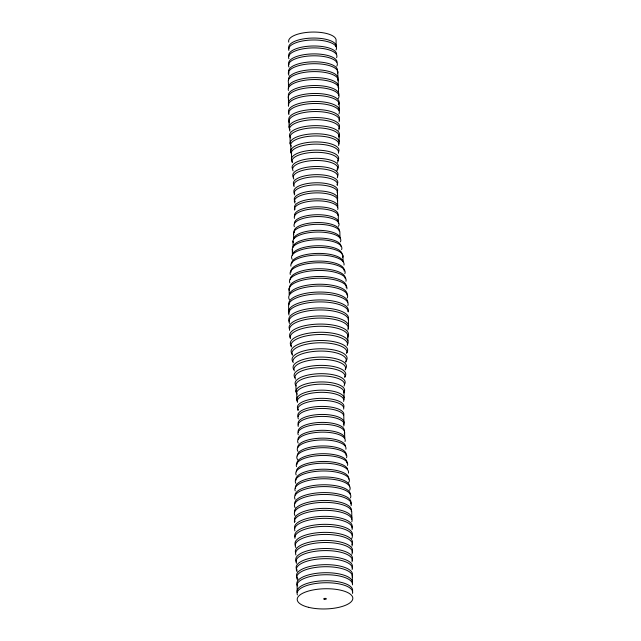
<?xml version="1.0" encoding="UTF-8"?>
<svg xmlns="http://www.w3.org/2000/svg" width="641" height="641" viewBox="0 0 641 641"><rect width="100%" height="100%" fill="white"/><g stroke="black" fill="none" stroke-linecap="round" stroke-linejoin="round"><path stroke-width="0.96" d="M348.544 325.532L348.408 319.53A29.75 10.809 -1.3 0 0 314.955 310.124A29.75 10.809 -1.3 0 0 289.516 323.409M347.759 334.874L347.895 340.876M351.853 517.455L351.717 511.454A28.733 10.44 -1.3 0 0 318.986 502.576A28.733 10.44 -1.3 0 0 294.972 515.54M352.278 575.458L352.414 581.459M342.935 255.727L343.071 261.728A25.712 9.343 -1.3 0 0 315.965 253.459A25.712 9.343 -1.3 0 0 291.727 263.788M338.432 86.936L338.632 95.333A25.239 9.166 -1.3 0 0 313.361 85.541A25.239 9.166 -1.3 0 0 288.602 96.479M338.144 79.252L338.28 85.253M337.775 71.56L337.911 77.561M339.033 135.539L339.169 141.541M343.953 391.467L344.089 397.468M344.618 432.298L344.754 438.3A23.364 8.485 -1.3 0 0 321.269 430.319A23.364 8.485 -1.3 0 0 298.033 439.309M339.978 237.667L339.866 232.667A23.172 8.421 -1.3 0 0 315.725 224.358A23.172 8.421 -1.3 0 0 293.746 234.294M343.937 422.86L343.8 416.858A22.956 8.341 -1.3 0 0 319.306 408.509A22.956 8.341 -1.3 0 0 298.402 418.902M337.47 191.915L337.607 197.917M337.551 199.655L337.687 205.657M293.57 232.827L293.706 238.837A23.172 8.421 -1.3 0 1 316.87 230.327A23.172 8.421 -1.3 0 1 340.002 237.931M291.423 152.189L291.559 158.191M296.879 400.12L296.743 394.119A23.733 8.621 -1.3 0 1 320.051 384.175A23.733 8.621 -1.3 0 1 344.009 392.973M290.878 152.173L290.742 146.172A24.134 8.766 -1.3 0 1 315.18 135.948A24.134 8.766 -1.3 0 1 338.576 145.563M292.969 241.128L293.105 247.13A23.941 8.694 -1.3 0 1 317.295 238.051A23.941 8.694 -1.3 0 1 340.964 246.376M296.038 391.859L295.902 385.858A24.326 8.838 -1.3 0 1 321.734 375.938A24.326 8.838 -1.3 0 1 344.025 386.034M290.181 143.904L290.044 137.903A24.582 8.926 -1.3 0 1 314.755 127.783A24.582 8.926 -1.3 0 1 339.001 137.102M292.296 249.445L292.432 255.447A24.799 9.006 -1.3 0 1 316.662 245.759A24.799 9.006 -1.3 0 1 342.006 254.06M288.963 121.317L289.099 127.319M288.354 96.39L288.49 102.392M289.091 288.57L289.227 294.572A28.981 10.528 -1.3 0 1 320.22 284.227A28.981 10.528 -1.3 0 1 347.021 294.956M288.722 311.294L288.586 305.292A29.774 10.817 -1.3 0 1 320.468 293.939A29.774 10.817 -1.3 0 1 347.847 305.661M289.219 48.884A23.757 8.629 -1.3 0 1 310.829 38.115A23.757 8.629 -1.3 0 1 336.205 46.753L336.068 40.752A23.757 8.629 -1.3 0 0 311.718 32.082A23.757 8.629 -1.3 0 0 288.762 42.146M288.995 56.448A23.949 8.702 -1.3 0 1 311.238 46.04A23.949 8.702 -1.3 0 1 336.613 54.461M288.859 50.447A23.949 8.702 -1.3 0 1 313.193 39.982A23.949 8.702 -1.3 0 1 336.004 49.982M289.059 64.749A24.198 8.79 -1.3 0 1 310.597 53.988A24.198 8.79 -1.3 0 1 337.054 62.169M288.923 58.748A24.198 8.79 -1.3 0 1 312.568 47.907A24.198 8.79 -1.3 0 1 336.573 57.706M289.131 73.066A24.478 8.894 -1.3 0 1 312.071 61.84A24.478 8.894 -1.3 0 1 337.286 71.423M288.995 67.065A24.478 8.894 -1.3 0 1 313 55.807A24.478 8.894 -1.3 0 1 336.773 66.191M288.538 79.845A24.759 8.99 -1.3 0 1 314.651 69.693A24.759 8.99 -1.3 0 1 337.535 79.917M289.091 75.382A24.759 8.99 -1.3 0 1 311.278 63.771A24.759 8.99 -1.3 0 1 337.711 73.13M338.119 87.625A25.023 9.086 -1.3 0 0 314.018 77.609A25.023 9.086 -1.3 0 0 288.53 88.162L288.394 82.16A25.023 9.086 -1.3 0 1 312.792 71.624A25.023 9.086 -1.3 0 1 338.224 80.838M288.466 90.477A25.239 9.166 -1.3 0 1 313.225 79.54A25.239 9.166 -1.3 0 1 338.496 89.331M288.77 104.795A25.384 9.222 -1.3 0 1 314.907 93.474A25.384 9.222 -1.3 0 1 338.272 104.627M288.634 98.794A25.384 9.222 -1.3 0 1 314.771 87.472A25.384 9.222 -1.3 0 1 338.136 98.626M289.059 113.104A25.432 9.238 -1.3 0 1 312.023 101.534A25.432 9.238 -1.3 0 1 339.337 110.725L339.201 104.723A25.432 9.238 -1.3 0 0 312.992 95.493A25.432 9.238 -1.3 0 0 288.562 106.31M289.484 121.397A25.384 9.222 -1.3 0 1 313.577 109.507A25.384 9.222 -1.3 0 1 339.017 120.027M288.915 114.611A25.384 9.222 -1.3 0 1 314.547 103.481A25.384 9.222 -1.3 0 1 338.881 114.026M290.036 129.674A25.215 9.158 -1.3 0 1 314.018 117.559A25.215 9.158 -1.3 0 1 338.744 128.504M289.395 122.904A25.215 9.158 -1.3 0 1 313.882 111.558A25.215 9.158 -1.3 0 1 339.057 121.718M290.718 137.927A24.951 9.062 -1.3 0 1 313.369 125.684A24.951 9.062 -1.3 0 1 338.849 136.188M290.012 131.173A24.951 9.062 -1.3 0 1 314.322 119.659A24.951 9.062 -1.3 0 1 338.712 130.187M291.511 146.156A24.582 8.926 -1.3 0 1 312.752 133.857A24.582 8.926 -1.3 0 1 338.841 143.872M291.711 153.664A24.134 8.766 -1.3 0 1 313.209 142.006A24.134 8.766 -1.3 0 1 338.712 151.564M292.6 161.869A23.645 8.589 -1.3 0 1 314.699 150.146A23.645 8.589 -1.3 0 1 337.679 160.747M291.511 154.433A23.645 8.589 -1.3 0 1 314.563 144.145A23.645 8.589 -1.3 0 1 338.376 153.263M292.456 168.671A23.132 8.405 -1.3 0 1 317.143 158.319A23.132 8.405 -1.3 0 1 336.99 169.144M292.32 162.67A23.132 8.405 -1.3 0 1 315.997 152.31A23.132 8.405 -1.3 0 1 337.446 162.429M293.266 176.9A22.651 8.229 -1.3 0 1 315.54 166.5A22.651 8.229 -1.3 0 1 337.478 176.131M293.129 170.899A22.651 8.229 -1.3 0 1 316.39 160.49A22.651 8.229 -1.3 0 1 336.821 170.826M294.035 185.121A22.219 8.069 -1.3 0 1 315.949 174.656A22.219 8.069 -1.3 0 1 336.95 184.528M293.899 179.119A22.219 8.069 -1.3 0 1 314.843 168.671A22.219 8.069 -1.3 0 1 337.262 177.837M294.724 193.342A21.89 7.948 -1.3 0 1 315.388 182.789A21.89 7.948 -1.3 0 1 336.998 192.244M294.139 186.675A21.89 7.948 -1.3 0 1 315.252 176.788A21.89 7.948 -1.3 0 1 337.246 185.561M295.309 201.562A21.69 7.876 -1.3 0 1 314.851 190.89A21.69 7.876 -1.3 0 1 337.15 199.976M294.676 194.912A21.69 7.876 -1.3 0 1 314.715 184.888A21.69 7.876 -1.3 0 1 337.326 193.294M295.213 209.166A21.642 7.86 -1.3 0 1 314.314 198.942A21.642 7.86 -1.3 0 1 337.679 207.027M295.076 203.165A21.642 7.86 -1.3 0 1 314.178 192.941A21.642 7.86 -1.3 0 1 337.543 201.026M294.7 216.097A21.77 7.908 -1.3 0 1 316.606 206.827A21.77 7.908 -1.3 0 1 337.847 215.456M294.564 210.096A21.77 7.908 -1.3 0 1 316.47 200.825A21.77 7.908 -1.3 0 1 337.711 209.455M294.475 223.693A22.066 8.012 -1.3 0 1 317.015 214.719A22.066 8.012 -1.3 0 1 338.416 223.204L338.28 217.203A22.066 8.012 -1.3 0 0 315.917 208.734A22.066 8.012 -1.3 0 0 294.54 218.381M294.515 232.683A22.539 8.189 -1.3 0 1 315.476 222.595A22.539 8.189 -1.3 0 1 339.145 230.944M294.379 226.682A22.539 8.189 -1.3 0 1 317.311 216.546A22.539 8.189 -1.3 0 1 338.36 226.361M293.29 242.635A23.941 8.694 -1.3 0 1 317.159 232.05A23.941 8.694 -1.3 0 1 340.419 241.889M292.769 251A24.799 9.006 -1.3 0 1 316.526 239.758A24.799 9.006 -1.3 0 1 341.589 249.637M292.232 259.381A25.712 9.343 -1.3 0 1 315.829 247.458A25.712 9.343 -1.3 0 1 342.791 257.361M291.054 272.145A26.642 9.679 -1.3 0 1 317.527 261.079A26.642 9.679 -1.3 0 1 344.113 271.063M290.918 266.143A26.642 9.679 -1.3 0 1 317.391 255.078A26.642 9.679 -1.3 0 1 343.977 265.062M290.269 279.66A27.523 10 -1.3 0 1 317.992 268.755A27.523 10 -1.3 0 1 345.243 278.739M290.317 274.524A27.523 10 -1.3 0 1 317.856 262.754A27.523 10 -1.3 0 1 344.874 273.611M289.7 288.025A28.316 10.288 -1.3 0 1 318.465 276.471A28.316 10.288 -1.3 0 1 346.092 287.296M289.844 282.913A28.316 10.288 -1.3 0 1 317.095 270.494A28.316 10.288 -1.3 0 1 345.956 281.295M289.171 290.405A28.981 10.528 -1.3 0 1 317.551 278.242A28.981 10.528 -1.3 0 1 346.885 288.955M289.115 304.796A29.47 10.705 -1.3 0 1 316.878 292.104A29.47 10.705 -1.3 0 1 347.751 302.608M289.436 299.7A29.47 10.705 -1.3 0 1 317.391 286.078A29.47 10.705 -1.3 0 1 347.214 298.001M289.147 313.169A29.774 10.817 -1.3 0 1 318 299.964A29.774 10.817 -1.3 0 1 347.983 311.662M289.556 321.758A29.871 10.849 -1.3 0 1 317.511 307.952A29.871 10.849 -1.3 0 1 348.215 319.779M289.043 315.068A29.871 10.849 -1.3 0 1 315.749 302.023A29.871 10.849 -1.3 0 1 348.384 311.879M289.652 329.418A29.75 10.809 -1.3 0 1 318.978 315.965A29.75 10.809 -1.3 0 1 347.999 328.352M290.357 337.735A29.43 10.689 -1.3 0 1 318.176 324.106A29.43 10.689 -1.3 0 1 348.047 335.988M289.604 330.363A29.43 10.689 -1.3 0 1 319.963 318.072A29.43 10.689 -1.3 0 1 347.911 329.987M291.262 346.02A28.925 10.504 -1.3 0 1 319.298 332.27A28.925 10.504 -1.3 0 1 347.126 344.978M290.397 338.688A28.925 10.504 -1.3 0 1 319.162 326.269A28.925 10.504 -1.3 0 1 347.743 337.615M292.328 354.273A28.276 10.272 -1.3 0 1 319.458 340.507A28.276 10.272 -1.3 0 1 346.428 353.255M291.359 346.981A28.276 10.272 -1.3 0 1 318.401 334.53A28.276 10.272 -1.3 0 1 347.382 345.259M292.592 361.252A27.515 9.992 -1.3 0 1 321.421 348.776A27.515 9.992 -1.3 0 1 345.611 361.5M292.456 355.25A27.515 9.992 -1.3 0 1 317.688 342.839A27.515 9.992 -1.3 0 1 346.885 352.911M293.77 369.488A26.69 9.695 -1.3 0 1 320.652 357.077A26.69 9.695 -1.3 0 1 345.283 369.104M293.209 362.67A26.69 9.695 -1.3 0 1 320.516 351.076A26.69 9.695 -1.3 0 1 345.723 362.277M294.98 377.709A25.848 9.391 -1.3 0 1 319.947 365.394A25.848 9.391 -1.3 0 1 344.898 376.732M294.355 370.923A25.848 9.391 -1.3 0 1 319.811 359.393A25.848 9.391 -1.3 0 1 345.251 369.921M296.166 385.906A25.047 9.094 -1.3 0 1 319.29 373.711A25.047 9.094 -1.3 0 1 344.513 384.376M295.485 379.151A25.047 9.094 -1.3 0 1 319.154 367.71A25.047 9.094 -1.3 0 1 344.778 377.581M297.288 394.095A24.326 8.838 -1.3 0 1 318.681 382.004A24.326 8.838 -1.3 0 1 344.161 392.036M297.648 401.587A23.733 8.621 -1.3 0 1 319.146 390.217A23.733 8.621 -1.3 0 1 343.905 399.72M298.482 409.799A23.292 8.461 -1.3 0 1 318.577 398.414A23.292 8.461 -1.3 0 1 343.76 407.428M297.456 402.38A23.292 8.461 -1.3 0 1 320.476 392.332A23.292 8.461 -1.3 0 1 343.624 401.426M298.145 416.634A23.028 8.365 -1.3 0 1 320.019 406.45A23.028 8.365 -1.3 0 1 343.768 415.144M298.009 410.633A23.028 8.365 -1.3 0 1 319.883 400.449A23.028 8.365 -1.3 0 1 343.632 409.142M298.538 424.903A22.956 8.341 -1.3 0 1 321.445 414.455A22.956 8.341 -1.3 0 1 343.344 424.318M298.394 432.475A23.076 8.381 -1.3 0 1 319.851 422.459A23.076 8.381 -1.3 0 1 344.273 430.584M298.257 426.473A23.076 8.381 -1.3 0 1 321.726 416.41A23.076 8.381 -1.3 0 1 343.672 426.049M298.273 434.774A23.364 8.485 -1.3 0 1 321.133 424.318A23.364 8.485 -1.3 0 1 344.281 433.781M297.793 447.61A23.805 8.645 -1.3 0 1 320.66 438.18A23.805 8.645 -1.3 0 1 345.363 446.008M298.177 443.099A23.805 8.645 -1.3 0 1 320.524 432.178A23.805 8.645 -1.3 0 1 345.018 441.513M297.456 455.927A24.374 8.854 -1.3 0 1 322.135 445.952A24.374 8.854 -1.3 0 1 345.996 455.238M297.993 451.44A24.374 8.854 -1.3 0 1 319.867 440.014A24.374 8.854 -1.3 0 1 345.86 449.237M297.063 464.26A25.023 9.086 -1.3 0 1 321.486 453.732A25.023 9.086 -1.3 0 1 346.893 462.954M297.761 459.797A25.023 9.086 -1.3 0 1 320.252 447.771A25.023 9.086 -1.3 0 1 346.509 457.738M296.446 471.808A25.712 9.343 -1.3 0 1 319.675 461.56A25.712 9.343 -1.3 0 1 347.582 469.02M296.527 466.608A25.712 9.343 -1.3 0 1 321.782 455.479A25.712 9.343 -1.3 0 1 347.494 465.454M295.998 480.149A26.401 9.591 -1.3 0 1 322.359 469.22A26.401 9.591 -1.3 0 1 348.592 479.156M296.158 474.973A26.401 9.591 -1.3 0 1 321.077 463.251A26.401 9.591 -1.3 0 1 348.456 473.154M295.621 488.514A27.058 9.831 -1.3 0 1 321.638 477.008A27.058 9.831 -1.3 0 1 349.497 486.84M295.862 483.346A27.058 9.831 -1.3 0 1 322.687 470.983A27.058 9.831 -1.3 0 1 348.68 482.553M295.036 495.14A27.643 10.04 -1.3 0 1 323.296 484.772A27.643 10.04 -1.3 0 1 350.29 494.507M295.213 490.878A27.643 10.04 -1.3 0 1 323.16 478.771A27.643 10.04 -1.3 0 1 349.625 490.261M294.732 503.489A28.124 10.216 -1.3 0 1 325.003 492.592A28.124 10.216 -1.3 0 1 350.587 503.946M295.076 499.251A28.124 10.216 -1.3 0 1 322.415 486.607A28.124 10.216 -1.3 0 1 350.451 497.945M294.572 511.838A28.492 10.352 -1.3 0 1 324.266 500.461A28.492 10.352 -1.3 0 1 351.268 511.622M295.084 507.616A28.492 10.352 -1.3 0 1 321.638 494.507A28.492 10.352 -1.3 0 1 351.132 505.621M295.108 521.542A28.733 10.44 -1.3 0 1 321.614 508.433A28.733 10.44 -1.3 0 1 351.797 519.282M294.724 528.553A28.845 10.48 -1.3 0 1 323.969 516.342A28.845 10.48 -1.3 0 1 351.901 527.847M294.588 522.551A28.845 10.48 -1.3 0 1 323.833 510.34A28.845 10.48 -1.3 0 1 351.765 521.846M295.028 536.902A28.853 10.48 -1.3 0 1 323.192 524.362A28.853 10.48 -1.3 0 1 352.213 535.499M294.892 530.9A28.853 10.48 -1.3 0 1 323.056 518.361A28.853 10.48 -1.3 0 1 352.077 529.498M295.461 545.243A28.757 10.448 -1.3 0 1 324.29 532.375A28.757 10.448 -1.3 0 1 351.845 544.513M294.988 538.344A28.757 10.448 -1.3 0 1 325.404 526.373A28.757 10.448 -1.3 0 1 351.709 538.512M295.565 552.678A28.597 10.384 -1.3 0 1 324.763 540.435A28.597 10.384 -1.3 0 1 352.053 552.157M295.846 547.566A28.597 10.384 -1.3 0 1 323.385 534.458A28.597 10.384 -1.3 0 1 351.917 546.156M296.575 561.877A28.388 10.312 -1.3 0 1 323.376 548.544A28.388 10.312 -1.3 0 1 351.981 560.258M295.95 555.01A28.388 10.312 -1.3 0 1 324.474 542.51A28.388 10.312 -1.3 0 1 351.845 554.257M297.208 570.186A28.18 10.24 -1.3 0 1 322.623 556.652A28.18 10.24 -1.3 0 1 352.117 567.91M296.503 563.327A28.18 10.24 -1.3 0 1 323.713 550.611A28.18 10.24 -1.3 0 1 351.981 561.909M297.841 578.486A27.996 10.168 -1.3 0 1 321.886 564.769A27.996 10.168 -1.3 0 1 352.246 575.57M297.055 571.644A27.996 10.168 -1.3 0 1 322.96 558.712A27.996 10.168 -1.3 0 1 352.117 569.569M297.736 585.954A27.851 10.12 -1.3 0 1 322.359 572.806A27.851 10.12 -1.3 0 1 352.398 583.23M297.6 579.953A27.851 10.12 -1.3 0 1 322.223 566.804A27.851 10.12 -1.3 0 1 352.262 577.229M352.334 591.771A27.787 10.096 -1.3 0 0 325.251 580.746A27.787 10.096 -1.3 0 0 297.248 592.564L297.112 586.563A27.787 10.096 -1.3 0 1 323.905 574.769A27.787 10.096 -1.3 0 1 352.438 584.888M297.408 594.896A27.803 10.096 -1.3 0 1 324.37 582.757A27.803 10.096 -1.3 0 1 352.51 593.438M324.338 599.279A1.346 0.489 -1.3 0 0 326.365 598.83A1.346 0.489 -1.3 0 0 324.378 598.438A1.346 0.489 -1.3 0 0 324.338 599.279M308.521 607.307A27.803 10.096 -1.3 0 0 352.646 599.439A27.803 10.096 -1.3 0 0 313.914 589.808A27.803 10.096 -1.3 0 0 308.521 607.307"/></g></svg>
